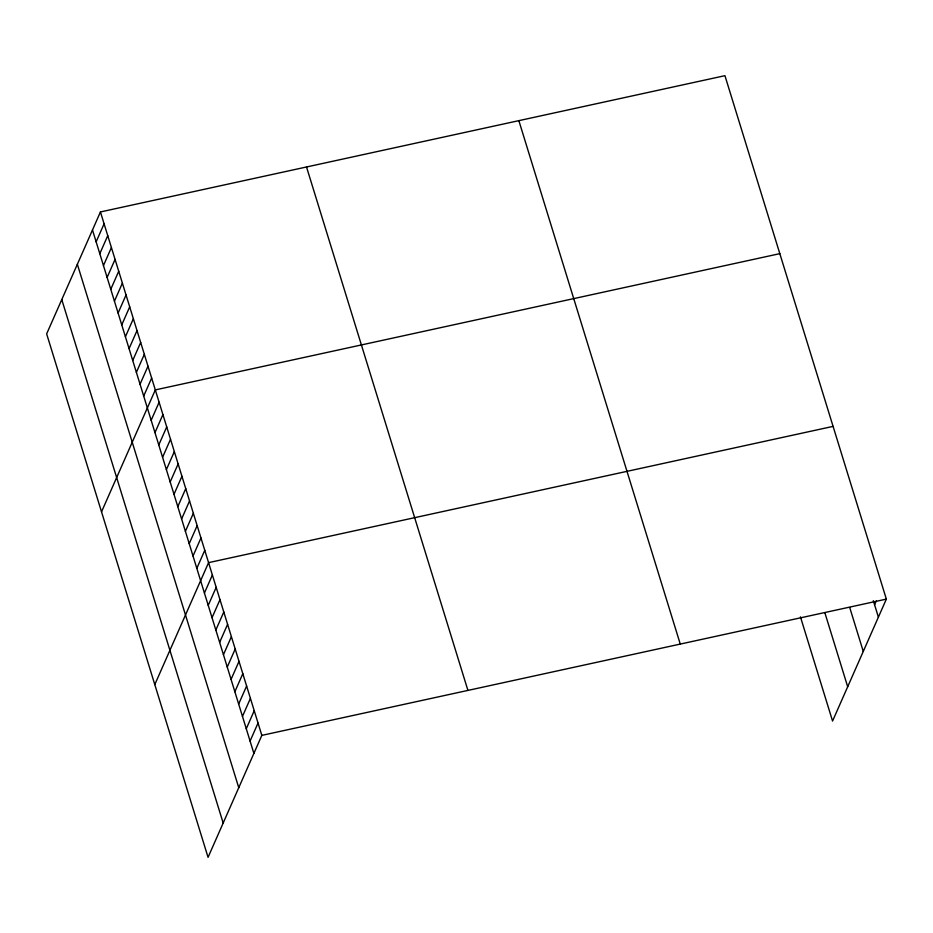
<?xml version="1.0" encoding="UTF-8"?>
<svg xmlns="http://www.w3.org/2000/svg" width="933" height="933" viewBox="0 0 933 933"><rect width="100%" height="100%" fill="white"/><g stroke="black" fill="none" stroke-linecap="round" stroke-linejoin="round"><path stroke-width="1.4" d="M100.437 211.954L46.65 333.886L208.059 857.322L261.835 735.379L100.437 211.954L724.941 75.678L886.35 599.114L832.563 721.046L800.444 616.865M96.134 241.845L104.088 223.815M99.796 253.706L107.75 235.676M103.458 265.578L111.412 247.548M107.108 277.439L115.062 259.409M110.77 289.3L118.724 271.27M114.432 301.172L122.386 283.142M118.094 313.033L126.037 295.003M121.745 324.894L129.699 306.864M125.407 336.766L133.361 318.736M129.069 348.627L137.023 330.597M132.719 360.488L140.673 342.458M136.381 372.36L144.335 354.318M140.043 384.221L147.997 366.191M143.694 396.082L151.647 378.052M101.522 511.855L155.31 389.912L779.825 253.648M151.158 420.282L159.111 402.251M154.971 432.62L162.913 414.59M158.773 444.959L166.727 426.929M162.575 457.298L170.529 439.268M166.377 469.637L174.331 451.607M170.179 481.976L178.133 463.946M173.993 494.315L181.947 476.285M177.795 506.654L185.749 488.624M181.597 518.993L189.551 500.963M185.399 531.332L193.353 513.302M189.212 543.671L197.155 525.641M193.014 556.01L200.968 537.968M196.816 568.337L204.77 550.307M154.796 684.589L208.572 562.646L833.087 426.381M204.42 593.015L212.374 574.985M208.234 605.354L216.188 587.324M212.036 617.693L219.99 599.662M215.838 630.032L223.792 612.001M219.64 642.37L227.594 624.34M223.453 654.709L231.396 636.679M227.255 667.048L235.209 649.018M231.057 679.387L239.011 661.357M234.859 691.726L242.813 673.696M238.661 704.065L246.615 686.035M242.475 716.392L250.417 698.362M246.277 728.731L254.231 710.701M250.079 741.07L258.033 723.04M874.594 604.806L876.297 600.934M261.835 735.379L886.35 599.114M873.323 600.689L878.396 617.145M849.741 607.558L863.27 651.432M824.865 612.736L847.689 686.758M518.853 120.649L680.262 644.073M306.525 166.984L467.923 690.408M92.484 229.984L253.881 753.409M77.357 264.272L238.755 787.697M61.776 299.598L223.174 823.034"/></g></svg>
